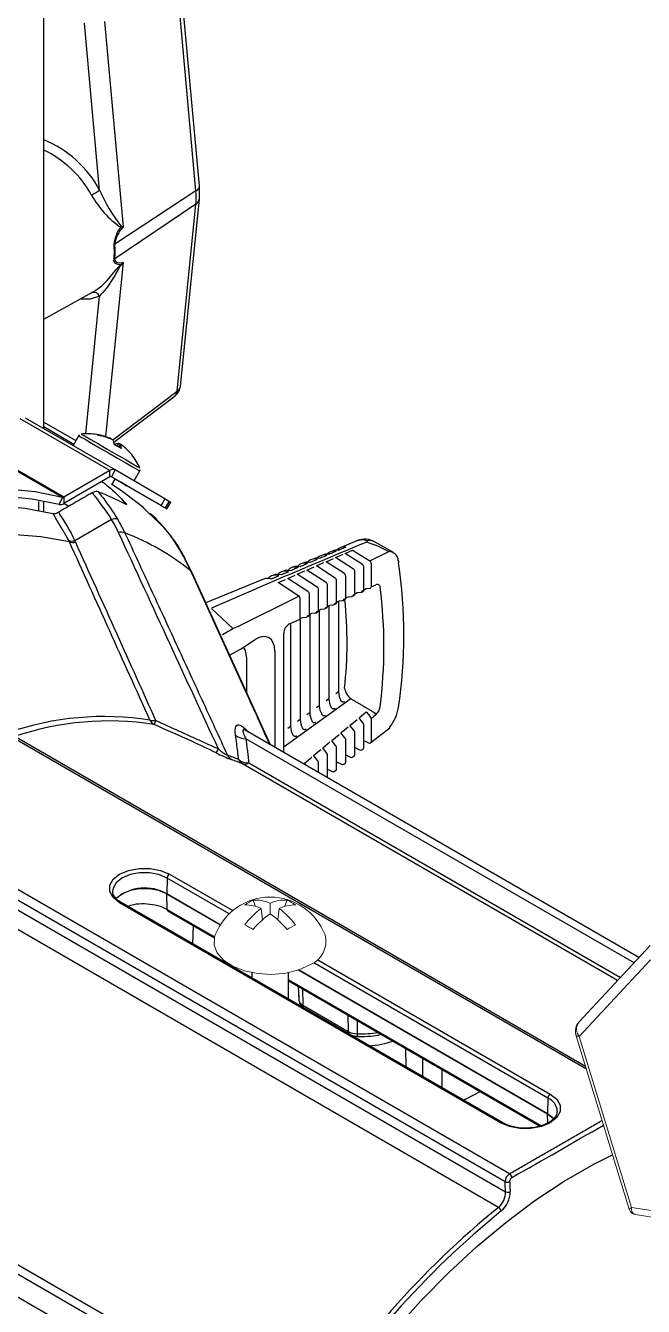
# Model space of a CAD drawing. Header units: inches. Extents: x 1 to 63.1, y 0.7 to 40.3.
# Drawn here: x 22.603 to 24.333, y 33.549 to 37.133 of the extents above; entities that cross this region are included whole.
import ezdxf

# ---------------------------------------------------------------- set-up
doc = ezdxf.new("R2010")
doc.units = ezdxf.units.IN
doc.header["$MEASUREMENT"] = 0
doc.layers.add('OBJECT', color=7, linetype='Continuous')

msp = doc.modelspace()

# ---------------------------------------------------------------- linework, layer by layer
at = {"layer": 'OBJECT'}
for p, q in [((22.6539, 36.0053, 1.1656), (22.6539, 39.5152, 1.1656)), ((23.0801, 36.6705, 1.1656), (23.0272, 37.2551, 1.1656)), ((23.0895, 36.685, 1.1656), (23.0366, 37.2696, 1.1656)), ((22.8104, 36.6726, 1.1656), (22.768, 37.1398, 1.1656)), ((22.8238, 37.1445, 1.1656), (22.8759, 36.5697, 1.1656)), ((23.0801, 36.6705, 1.1656), (22.8529, 36.5219, 1.1656)), ((23.0801, 36.6337, 1.1656), (22.8529, 36.4807, 1.1656)), ((23.0272, 36.1103, 1.1656), (23.0801, 36.6337, 1.1656)), ((23.0365, 36.1242, 1.1656), (23.0895, 36.6477, 1.1656)), ((22.8759, 36.4704, 1.1656), (22.8266, 35.9829, 1.1656)), ((22.6539, 36.3118, 1.1656), (22.7908, 36.387, 1.1656)), ((22.7714, 35.991, 1.1656), (22.8104, 36.3763, 1.1656)), ((22.8474, 35.9737, 1.1656), (23.0272, 36.1103, 1.1656)), ((22.8503, 35.9675, 1.1656), (23.0216, 36.0976, 1.1656)), ((22.8386, 35.8881, 1.1656), (22.5875, 36.0331, 1.1656)), ((22.8542, 35.8897, 1.1656), (22.6031, 36.0346, 1.1656)), ((22.6539, 36.0239, 1.1656), (22.7441, 35.9719, 1.1656)), ((22.6539, 36.011, 1.1656), (22.7384, 35.9621, 1.1656)), ((22.752, 35.9857, 1.1656), (22.736, 35.9579, 1.1656)), ((22.7061, 35.813, 1.1656), (22.455, 35.958, 1.1656)), ((22.7099, 35.8138, 1.1656), (22.4588, 35.9588, 1.1656)), ((22.8434, 35.9761, 1.1656), (22.8432, 35.9757, 1.1656)), ((22.8596, 35.9565, 1.1656), (22.8645, 35.9639, 1.1656)), ((22.8688, 35.9614, 1.1656), (22.8636, 35.9542, 1.1656)), ((22.8686, 35.961, 1.1656), (22.8645, 35.9639, 1.1656)), ((22.8386, 35.8881, 1.1656), (22.7099, 35.8138, 1.1656)), ((22.8386, 35.8701, 1.1656), (22.8386, 35.8881, 1.1656)), ((22.8542, 35.8897, 1.1656), (22.8432, 35.8706, 1.1656)), ((22.9932, 35.8094, 1.1656), (22.8542, 35.8897, 1.1656)), ((22.9068, 35.8593, 1.1656), (22.9228, 35.8871, 1.1656)), ((22.8386, 35.8701, 1.1656), (22.7099, 35.7958, 1.1656)), ((22.9822, 35.7903, 1.1656), (22.8432, 35.8706, 1.1656)), ((22.8444, 35.8481, 1.1656), (22.8538, 35.8644, 1.1656)), ((22.9644, 35.8006, 1.1656), (22.8538, 35.8644, 1.1656)), ((22.8538, 35.8644, 1.1656), (22.8715, 35.8542, 1.1656)), ((22.8715, 35.8542, 1.1656), (22.8715, 35.8542, 1.1656)), ((22.697, 35.7932, 1.1656), (22.7061, 35.813, 1.1656)), ((22.7099, 35.8138, 1.1656), (22.7099, 35.7958, 1.1656)), ((22.9932, 35.8094, 1.1656), (22.9822, 35.7903, 1.1656)), ((23.0051, 35.8025, 1.1656), (22.9941, 35.7834, 1.1656)), ((22.9989, 35.7807, 1.1656), (23.0099, 35.7997, 1.1656)), ((22.8438, 35.7512, 1.1656), (22.7406, 35.6917, 1.1656)), ((23.5353, 35.6931, 1.1656), (23.4837, 35.6721, 1.1656)), ((23.4978, 35.6564, 1.1656), (23.5187, 35.6655, 1.1656)), ((23.5187, 35.6655, 1.1656), (23.5669, 35.6352, 1.1656)), ((23.5669, 35.6352, 1.1656), (23.6196, 35.6613, 1.1656)), ((23.6328, 35.6583, 1.1656), (23.5797, 35.689, 1.1656)), ((23.4173, 35.6213, 1.1656), (23.4381, 35.6304, 1.1656)), ((23.4441, 35.633, 1.1656), (23.465, 35.6421, 1.1656)), ((23.4955, 35.5998, 1.1656), (23.4441, 35.633, 1.1656)), ((23.471, 35.6447, 1.1656), (23.4918, 35.6538, 1.1656)), ((23.5209, 35.6124, 1.1656), (23.471, 35.6447, 1.1656)), ((23.5463, 35.625, 1.1656), (23.4978, 35.6564, 1.1656)), ((23.5707, 35.6277, 1.1656), (23.5707, 35.5626, 1.1656)), ((23.2884, 35.1207, 1.1656), (23.0684, 35.6037, 1.1656)), ((23.3368, 35.5863, 1.1656), (23.3576, 35.5953, 1.1656)), ((23.3636, 35.5979, 1.1656), (23.3844, 35.607, 1.1656)), ((23.4191, 35.562, 1.1656), (23.3636, 35.5979, 1.1656)), ((23.3905, 35.6096, 1.1656), (23.4113, 35.6187, 1.1656)), ((23.4446, 35.5746, 1.1656), (23.3905, 35.6096, 1.1656)), ((23.47, 35.5872, 1.1656), (23.4173, 35.6213, 1.1656)), ((23.4993, 35.5302, 1.1656), (23.4993, 35.5923, 1.1656)), ((23.5247, 35.5418, 1.1656), (23.5247, 35.6049, 1.1656)), ((23.5501, 35.5533, 1.1656), (23.5501, 35.6175, 1.1656)), ((23.2689, 35.5843, 1.1656), (23.1074, 35.5182, 1.1656)), ((23.2482, 35.5572, 1.1656), (23.1232, 35.5028, 1.1656)), ((23.3099, 35.5746, 1.1656), (23.3307, 35.5836, 1.1656)), ((23.3683, 35.5368, 1.1656), (23.3099, 35.5746, 1.1656)), ((23.3937, 35.5494, 1.1656), (23.3368, 35.5863, 1.1656)), ((23.4229, 35.4955, 1.1656), (23.4229, 35.5545, 1.1656)), ((23.4484, 35.5071, 1.1656), (23.4484, 35.5671, 1.1656)), ((23.4738, 35.5186, 1.1656), (23.4738, 35.5797, 1.1656)), ((23.5452, 35.5511, 1.1656), (23.5501, 35.5533, 1.1656)), ((23.5517, 35.5556, 1.1656), (23.5568, 35.5579, 1.1656)), ((23.5568, 35.5579, 1.1656), (23.5667, 35.5589, 1.1656)), ((23.5707, 35.5626, 1.1656), (23.5836, 35.5685, 1.1656)), ((23.2007, 35.4538, 1.1656), (23.3683, 35.5368, 1.1656)), ((23.3721, 35.4724, 1.1656), (23.3721, 35.5293, 1.1656)), ((23.3975, 35.4839, 1.1656), (23.3975, 35.5419, 1.1656)), ((23.469, 35.5164, 1.1656), (23.4738, 35.5186, 1.1656)), ((23.4754, 35.5209, 1.1656), (23.4805, 35.5233, 1.1656)), ((23.4791, 35.5227, 1.1656), (23.4791, 35.2684, 1.1656)), ((23.4805, 35.5233, 1.1656), (23.4904, 35.5243, 1.1656)), ((23.4924, 35.5248, 1.1656), (23.4972, 35.527, 1.1656)), ((23.4944, 35.528, 1.1656), (23.4993, 35.5302, 1.1656)), ((23.5008, 35.5325, 1.1656), (23.5059, 35.5348, 1.1656)), ((23.5059, 35.5348, 1.1656), (23.5159, 35.5358, 1.1656)), ((23.5178, 35.5363, 1.1656), (23.5227, 35.5385, 1.1656)), ((23.5198, 35.5395, 1.1656), (23.5247, 35.5418, 1.1656)), ((23.5263, 35.5441, 1.1656), (23.5314, 35.5464, 1.1656)), ((23.5314, 35.5464, 1.1656), (23.5413, 35.5474, 1.1656)), ((23.5432, 35.5479, 1.1656), (23.5481, 35.5501, 1.1656)), ((23.1835, 35.4464, 1.1656), (23.1237, 35.5023, 1.1656)), ((23.3927, 35.4818, 1.1656), (23.3975, 35.4839, 1.1656)), ((23.3986, 35.4839, 1.1656), (23.3986, 35.2105, 1.1656)), ((23.3991, 35.4863, 1.1656), (23.4043, 35.4886, 1.1656)), ((23.4043, 35.4886, 1.1656), (23.4142, 35.4896, 1.1656)), ((23.4161, 35.4901, 1.1656), (23.4209, 35.4923, 1.1656)), ((23.4182, 35.4933, 1.1656), (23.4229, 35.4955, 1.1656)), ((23.4245, 35.4978, 1.1656), (23.4297, 35.5002, 1.1656)), ((23.4254, 35.4982, 1.1656), (23.4254, 35.2298, 1.1656)), ((23.4297, 35.5002, 1.1656), (23.4396, 35.5011, 1.1656)), ((23.4416, 35.5017, 1.1656), (23.4464, 35.5039, 1.1656)), ((23.4436, 35.5049, 1.1656), (23.4484, 35.5071, 1.1656)), ((23.4499, 35.5094, 1.1656), (23.4551, 35.5117, 1.1656)), ((23.4523, 35.5104, 1.1656), (23.4523, 35.2491, 1.1656)), ((23.4551, 35.5117, 1.1656), (23.465, 35.5127, 1.1656)), ((23.467, 35.5132, 1.1656), (23.4718, 35.5154, 1.1656)), ((23.1542, 35.4295, 1.1656), (23.1835, 35.4464, 1.1656)), ((23.1835, 35.4464, 1.1656), (23.1836, 35.4463, 1.1656)), ((23.1836, 35.4463, 1.1656), (23.2007, 35.4538, 1.1656)), ((23.342, 35.4587, 1.1656), (23.3721, 35.4724, 1.1656)), ((23.3449, 35.4577, 1.1656), (23.3449, 35.1719, 1.1656)), ((23.3717, 35.4703, 1.1656), (23.3717, 35.1912, 1.1656)), ((23.3736, 35.4747, 1.1656), (23.3789, 35.4771, 1.1656)), ((23.3789, 35.4771, 1.1656), (23.3888, 35.478, 1.1656)), ((23.3907, 35.4786, 1.1656), (23.3955, 35.4807, 1.1656)), ((23.2044, 35.3887, 1.1656), (23.2459, 35.4151, 1.1656)), ((23.3256, 35.0993, 1.1656), (23.3256, 35.4317, 1.1656)), ((23.1743, 35.3713, 1.1656), (23.2044, 35.3887, 1.1656)), ((23.3008, 35.3828, 1.1656), (23.3008, 35.1136, 1.1656)), ((23.2228, 35.2647, 1.1656), (23.2228, 35.3528, 1.1656)), ((23.4791, 35.2684, 1.1656), (23.4713, 35.2628, 1.1656)), ((24.1731, 34.2132, 1.1656), (22.4033, 35.2348, 1.1656)), ((23.3272, 35.1161, 1.1656), (23.5132, 35.2499, 1.1656)), ((23.4523, 35.2491, 1.1656), (23.4445, 35.2435, 1.1656)), ((23.4943, 35.2408, 1.1656), (23.4964, 35.2422, 1.1656)), ((24.1708, 34.2207, 1.1656), (22.427, 35.2274, 1.1656)), ((23.3986, 35.2105, 1.1656), (23.3908, 35.2049, 1.1656)), ((23.4254, 35.2298, 1.1656), (23.4177, 35.2242, 1.1656)), ((23.4407, 35.2022, 1.1656), (23.4427, 35.2036, 1.1656)), ((23.4675, 35.2215, 1.1656), (23.4695, 35.2229, 1.1656)), ((23.5365, 35.196, 1.1656), (23.5569, 35.2129, 1.1656)), ((23.5473, 35.1824, 1.1656), (23.5365, 35.196, 1.1656)), ((23.5569, 35.2129, 1.1656), (23.5678, 35.1994, 1.1656)), ((23.5707, 35.1942, 1.1656), (23.5836, 35.205, 1.1656)), ((24.3201, 34.5252, 1.1656), (23.2177, 35.1616, 1.1656)), ((23.2177, 35.1616, 1.1656), (23.2177, 35.1616, 1.1656)), ((23.3449, 35.1719, 1.1656), (23.3371, 35.1663, 1.1656)), ((23.3717, 35.1912, 1.1656), (23.364, 35.1856, 1.1656)), ((23.387, 35.1636, 1.1656), (23.389, 35.165, 1.1656)), ((23.4138, 35.1829, 1.1656), (23.4159, 35.1843, 1.1656)), ((23.4857, 35.1538, 1.1656), (23.506, 35.1707, 1.1656)), ((23.5111, 35.1749, 1.1656), (23.5315, 35.1918, 1.1656)), ((23.5219, 35.1613, 1.1656), (23.5111, 35.1749, 1.1656)), ((23.5501, 35.1131, 1.1656), (23.5501, 35.1772, 1.1656)), ((23.5699, 35.1268, 1.1656), (23.6224, 35.1682, 1.1656)), ((23.5707, 35.1942, 1.1656), (23.5707, 35.1292, 1.1656)), ((24.3064, 34.5105, 1.1656), (23.2198, 35.1378, 1.1656)), ((23.3601, 35.1443, 1.1656), (23.3622, 35.1457, 1.1656)), ((23.4348, 35.1117, 1.1656), (23.4552, 35.1286, 1.1656)), ((23.4602, 35.1327, 1.1656), (23.4806, 35.1497, 1.1656)), ((23.471, 35.1191, 1.1656), (23.4602, 35.1327, 1.1656)), ((23.4964, 35.1402, 1.1656), (23.4857, 35.1538, 1.1656)), ((23.4993, 35.073, 1.1656), (23.4993, 35.1351, 1.1656)), ((23.5247, 35.093, 1.1656), (23.5247, 35.1561, 1.1656)), ((23.5501, 35.1328, 1.1656), (23.5633, 35.1261, 1.1656)), ((23.4093, 35.0906, 1.1656), (23.4298, 35.1075, 1.1656)), ((23.4201, 35.077, 1.1656), (23.4093, 35.0906, 1.1656)), ((23.4455, 35.098, 1.1656), (23.4348, 35.1117, 1.1656)), ((23.4484, 35.0329, 1.1656), (23.4484, 35.0929, 1.1656)), ((23.4738, 35.0529, 1.1656), (23.4738, 35.114, 1.1656)), ((23.4993, 35.0928, 1.1656), (23.5125, 35.0861, 1.1656)), ((23.5191, 35.0867, 1.1656), (23.5239, 35.0906, 1.1656)), ((23.5247, 35.1128, 1.1656), (23.5379, 35.1061, 1.1656)), ((23.5445, 35.1067, 1.1656), (23.5494, 35.1106, 1.1656)), ((24.2606, 34.4613, 1.1656), (23.2106, 35.0674, 1.1656)), ((23.2281, 35.07, 1.1656), (24.2683, 34.4696, 1.1656)), ((23.3839, 35.0695, 1.1656), (23.4044, 35.0865, 1.1656)), ((23.3895, 35.0624, 1.1656), (23.3839, 35.0695, 1.1656)), ((23.4229, 35.0431, 1.1656), (23.4229, 35.0718, 1.1656)), ((23.4484, 35.0527, 1.1656), (23.4617, 35.046, 1.1656)), ((23.4738, 35.0727, 1.1656), (23.4871, 35.066, 1.1656)), ((23.4936, 35.0667, 1.1656), (23.4985, 35.0705, 1.1656)), ((23.9579, 33.9202, 1.1656), (22.0419, 35.0262, 1.1656)), ((23.4465, 35.0295, 1.1656), (23.4476, 35.0304, 1.1656)), ((23.4682, 35.0467, 1.1656), (23.4731, 35.0505, 1.1656)), ((23.9454, 33.8978, 1.1656), (22.0841, 34.9723, 1.1656)), ((22.1223, 34.9231, 1.1656), (23.9467, 33.8698, 1.1656)), ((23.9272, 33.8262, 1.1656), (22.1004, 34.8808, 1.1656)), ((22.9991, 34.7478, 1.1656), (22.9982, 34.7038, 1.1656)), ((23.1728, 34.6476, 1.1656), (22.9991, 34.7478, 1.1656)), ((23.0056, 34.7589, 1.1656), (23.1828, 34.6566, 1.1656)), ((22.8468, 34.7104, 1.1656), (22.8469, 34.7088, 1.1656)), ((22.9982, 34.7038, 1.1656), (23.1483, 34.6171, 1.1656)), ((23.1481, 34.6168, 1.1656), (22.9982, 34.7034, 1.1656)), ((22.9992, 34.66, 1.1656), (22.9982, 34.7034, 1.1656)), ((22.871, 34.679, 1.1656), (22.863, 34.6843, 1.1656)), ((23.9328, 34.0629, 1.1656), (22.8664, 34.6785, 1.1656)), ((23.9374, 34.0634, 1.1656), (22.871, 34.679, 1.1656)), ((22.8711, 34.6789, 1.1656), (22.871, 34.679, 1.1656)), ((22.9992, 34.66, 1.1656), (23.1323, 34.5831, 1.1656)), ((23.0011, 34.656, 1.1656), (23.1321, 34.5803, 1.1656)), ((23.0716, 34.5631, 1.1656), (23.0731, 34.6143, 1.1656)), ((23.4214, 34.5189, 1.1656), (24.072, 34.1433, 1.1656)), ((23.2368, 34.4835, 1.1656), (23.2368, 34.4678, 1.1656)), ((23.3385, 34.4835, 1.1656), (23.3385, 34.4091, 1.1656)), ((24.0645, 34.0878, 1.1656), (23.3668, 34.4906, 1.1656)), ((23.3673, 34.4907, 1.1656), (24.0645, 34.0882, 1.1656)), ((24.0655, 34.1322, 1.1656), (23.4103, 34.5104, 1.1656)), ((23.3385, 34.464, 1.1656), (24.0475, 34.0548, 1.1656)), ((23.3385, 34.4611, 1.1656), (24.044, 34.0538, 1.1656)), ((23.3662, 34.4451, 1.1656), (23.3677, 34.4106, 1.1656)), ((23.3664, 34.445, 1.1656), (23.3681, 34.4064, 1.1656)), ((23.3677, 34.4106, 1.1656), (23.3681, 34.4064, 1.1656)), ((23.3779, 34.4384, 1.1656), (23.3794, 34.392, 1.1656)), ((23.3794, 34.392, 1.1656), (23.5062, 34.3188, 1.1656)), ((23.3833, 34.3838, 1.1656), (23.5101, 34.3106, 1.1656)), ((23.5048, 34.3652, 1.1656), (23.5062, 34.3188, 1.1656)), ((23.531, 34.35, 1.1656), (23.5311, 34.3122, 1.1656)), ((23.6688, 34.2184, 1.1656), (23.6673, 34.2714, 1.1656)), ((23.7151, 34.1917, 1.1656), (23.7151, 34.2437, 1.1656)), ((23.7688, 34.2128, 1.1656), (23.7688, 34.1607, 1.1656)), ((21.5475, 34.1723, 1.1656), (23.3032, 33.1588, 1.1656)), ((23.361, 33.1884, 1.1656), (21.6648, 34.1676, 1.1656)), ((21.6823, 34.1852, 1.1656), (23.3792, 33.2056, 1.1656)), ((24.0655, 34.1322, 1.1656), (24.0645, 34.0882, 1.1656)), ((24.0651, 34.0623, 1.1656), (24.0645, 34.0878, 1.1656))]:
    msp.add_line(p, q, dxfattribs=at)
at = {"layer": 'OBJECT', "linetype": 'Continuous', "lineweight": 15}
for p, q in [((23.2399, 34.6855, 1.1656), (23.2471, 34.6685, 1.1656)), ((23.2665, 34.6313, 1.1656), (23.2624, 34.6626, 1.1656)), ((23.2877, 34.6772, 1.1656), (23.2877, 34.6481, 1.1656)), ((23.3089, 34.6313, 1.1656), (23.3129, 34.6626, 1.1656)), ((23.3355, 34.6855, 1.1656), (23.3283, 34.6685, 1.1656)), ((24.3519, 34.5593, 1.1656), (24.152, 34.3448, 1.1656)), ((24.3528, 34.5193, 1.1656), (24.1529, 34.3047, 1.1656)), ((24.1438, 34.309, 1.1656), (24.293, 33.821, 1.1656)), ((24.1529, 34.3047, 1.1656), (24.2992, 33.8263, 1.1656)), ((24.2992, 33.8263, 1.1656), (24.497, 33.7954, 1.1656)), ((24.3096, 33.8066, 1.1656), (24.5273, 33.7725, 1.1656))]:
    msp.add_line(p, q, dxfattribs=at)
at = {"layer": 'OBJECT', "elevation": 1.1656, "flags": 128}
for points in [[(23.0895, 36.6477), (23.0904, 36.6664), (23.0895, 36.685)], [(22.8104, 36.3763), (22.7843, 36.3681), (22.7558, 36.3677)], [(22.752, 35.9857), (22.7521, 35.9856), (22.7572, 35.9827), (22.7694, 35.9756), (22.7876, 35.9651), (22.8103, 35.952), (22.8353, 35.9376), (22.8606, 35.923), (22.8838, 35.9096), (22.9028, 35.8986), (22.9161, 35.8909), (22.9224, 35.8873), (22.9228, 35.8871)], [(22.7544, 35.9882), (22.7532, 35.9873), (22.7522, 35.9856)], [(22.759, 35.9902), (22.7606, 35.9892), (22.7696, 35.9841), (22.7856, 35.9748), (22.807, 35.9625), (22.8318, 35.9482), (22.8574, 35.9334), (22.8815, 35.9195), (22.9016, 35.9078), (22.9158, 35.8997), (22.9227, 35.8957), (22.9232, 35.8954)], [(22.9227, 35.8872), (22.9236, 35.889), (22.9237, 35.8897)], [(22.9341, 35.7838), (22.872, 35.8311), (22.8449, 35.8489)], [(22.8715, 35.8542), (22.8848, 35.8466), (22.8917, 35.8426), (22.8912, 35.8429), (22.8833, 35.8474), (22.8693, 35.8555), (22.8538, 35.8644)], [(22.697, 35.7932), (22.6219, 35.808), (22.5438, 35.8156), (22.463, 35.8158), (22.3798, 35.8087), (22.2946, 35.7943), (22.2076, 35.7726), (22.1192, 35.7438), (22.0298, 35.7079)], [(22.7061, 35.813), (22.6302, 35.8281), (22.5513, 35.8357), (22.4696, 35.8359), (22.3855, 35.8288), (22.2993, 35.8142), (22.2114, 35.7923), (22.122, 35.7631), (22.0317, 35.7268)], [(22.9932, 35.8094), (22.9949, 35.8084), (22.9979, 35.8067), (23.0014, 35.8047), (23.0051, 35.8025)], [(21.0199, 34.8099), (21.0975, 34.9143), (21.1782, 35.0146), (21.2619, 35.1103), (21.348, 35.2011), (21.4363, 35.2865), (21.5264, 35.3663), (21.6178, 35.44), (21.7102, 35.5073), (21.8032, 35.568), (21.8964, 35.6218), (21.9894, 35.6685), (22.0818, 35.7078), (22.1732, 35.7397), (22.2632, 35.7639), (22.3515, 35.7804), (22.4376, 35.7891), (22.5213, 35.7899), (22.6021, 35.7829), (22.6797, 35.7681)], [(22.7236, 35.7883), (22.7205, 35.7901), (22.7102, 35.796)], [(22.7103, 35.796), (22.7208, 35.7899), (22.724, 35.7881)], [(22.9823, 35.7903), (22.9788, 35.7923), (22.9751, 35.7944), (22.9716, 35.7964), (22.9684, 35.7982), (22.966, 35.7997), (22.9644, 35.8006), (22.9639, 35.8009), (22.9644, 35.8006)], [(22.9822, 35.7903), (22.9805, 35.7913), (22.9797, 35.7917), (22.9801, 35.7915), (22.9815, 35.7907), (22.9838, 35.7894), (22.9869, 35.7876), (22.9904, 35.7856), (22.9941, 35.7834)], [(22.9823, 35.7903), (22.9879, 35.787), (22.9924, 35.7844), (22.9958, 35.7825), (22.998, 35.7812), (22.9989, 35.7807), (22.9985, 35.7809), (22.9969, 35.7818), (22.9941, 35.7834)], [(23.0051, 35.8025), (23.0079, 35.8009), (23.0096, 35.8), (23.0099, 35.7997)], [(22.7259, 35.6884), (22.646, 35.703), (22.5628, 35.7091), (22.4764, 35.7068), (22.3875, 35.6961), (22.2964, 35.677), (22.2035, 35.6496), (22.1093, 35.614), (22.0142, 35.5704), (21.9186, 35.519), (21.8231, 35.4601), (21.728, 35.3938), (21.6337, 35.3206), (21.5409, 35.2408), (21.4497, 35.1547), (21.3608, 35.0628), (21.2745, 34.9654), (21.1912, 34.8631), (21.1114, 34.7563)], [(23.0685, 35.6035), (23.0652, 35.6108), (23.0498, 35.6412)], [(22.8664, 34.6785), (22.8483, 34.6929), (22.8388, 34.7098), (22.8388, 34.7276), (22.8483, 34.7445), (22.8664, 34.7589), (22.8913, 34.7693), (22.9206, 34.7748), (22.9514, 34.7748), (22.9807, 34.7693), (23.0056, 34.7589)], [(22.9991, 34.7478), (22.9765, 34.7573), (22.95, 34.7623), (22.9221, 34.7623), (22.8955, 34.7573), (22.8729, 34.7478), (22.8565, 34.7348), (22.8479, 34.7194), (22.8468, 34.7104)], [(22.9982, 34.7034), (22.9759, 34.7127), (22.9498, 34.7176), (22.9223, 34.7176), (22.8961, 34.7127), (22.8739, 34.7034), (22.8577, 34.6905), (22.857, 34.6897)], [(23.3702, 34.3932), (23.3702, 34.3928), (23.3697, 34.391)], [(23.8764, 34.1506), (23.8334, 34.128), (23.8293, 34.1257)], [(24.072, 34.1433), (24.0901, 34.1289), (24.0996, 34.112), (24.0996, 34.0942), (24.0901, 34.0773), (24.072, 34.0629), (24.0471, 34.0524), (24.0178, 34.047), (23.987, 34.047), (23.9577, 34.0524), (23.9328, 34.0629)], [(24.0645, 34.0882), (24.0807, 34.0753), (24.0818, 34.074)], [(24.0814, 34.0741), (24.0807, 34.0749), (24.0645, 34.0878)], [(23.4285, 33.2043), (23.494, 33.3004), (23.5629, 33.3928), (23.6351, 33.4812), (23.7099, 33.5649), (23.7872, 33.6435), (23.8663, 33.7167), (23.9471, 33.7841), (24.0289, 33.8452), (24.1113, 33.8998), (24.194, 33.9475), (24.2464, 33.9733)]]:
    msp.add_lwpolyline(points, dxfattribs=at)
at = {"layer": 'OBJECT', "linetype": 'Continuous', "lineweight": 15, "elevation": 1.1656, "flags": 128}
for points in [[(23.134, 34.5885), (23.1323, 34.5832), (23.1311, 34.5604), (23.1397, 34.5382), (23.1576, 34.5179), (23.1836, 34.5008), (23.2163, 34.488), (23.2534, 34.4803), (23.2926, 34.4782), (23.3316, 34.4818), (23.3678, 34.4908), (23.3989, 34.5047)], [(24.1438, 34.309), (24.144, 34.3084), (24.1458, 34.3066), (24.1488, 34.3054), (24.1529, 34.3047)], [(23.4285, 33.2043), (23.494, 33.3004), (23.5629, 33.3928), (23.6351, 33.4812), (23.7099, 33.5649), (23.7872, 33.6435), (23.8663, 33.7167), (23.9471, 33.7841), (24.0289, 33.8452), (24.1113, 33.8998), (24.194, 33.9475), (24.2464, 33.9733)]]:
    msp.add_lwpolyline(points, dxfattribs=at)
at = {"layer": 'OBJECT'}
for centre, radius, start, end in [((22.5393, 36.5284, 1.1656), 0.3071, 28.023, 68.09), ((22.5266, 36.5151, 1.1656), 0.2982, 28.8232, 64.7268), ((22.5115, 37.1372, 1.1656), 0.5524, 300.0189, 302.7572), ((23.2264, 36.8532, 1.1656), 0.4536, 203.455, 218.1872), ((23.0736, 36.6851, 1.1656), 0.016, 294.3163, 359.5636), ((22.8877, 36.6521, 1.1656), 0.1933, 354.5388, 5.4612), ((23.0204, 36.7872, 1.1656), 0.2656, 208.8869, 235.2126), ((23.0703, 36.6504, 1.1656), 0.0193, 300.4341, 351.974), ((22.9452, 36.5125, 1.1656), 0.095, 143.4892, 175.1962), ((22.9378, 36.5105, 1.1656), 0.0857, 136.2403, 172.3459), ((22.8956, 36.5632, 1.1656), 0.0273, 159.6031, 167.7267), ((22.8315, 36.5546, 1.1656), 0.039, 299.191, 303.1346), ((22.6378, 36.5013, 1.1656), 0.2161, 354.5388, 5.4612), ((22.6354, 36.4999, 1.1656), 0.2162, 354.5388, 5.4612), ((22.8353, 36.5069, 1.1656), 0.0316, 299.0017, 303.8939), ((22.8887, 36.4758, 1.1656), 0.0233, 211.2802, 216.1184), ((22.7943, 36.3692, 1.1656), 0.0176, 23.8896, 108.1527), ((22.9985, 36.1281, 1.1656), 0.0383, 307.2147, 354.2219), ((23.0116, 36.1096, 1.1656), 0.0156, 309.9244, 2.5384), ((23.0174, 36.1269, 1.1656), 0.0193, 300.4362, 351.9348), ((22.7762, 35.8304, 1.1656), 0.1607, 80.5142, 96.1668), ((22.7773, 35.8375, 1.1656), 0.1536, 64.517, 80.4961), ((22.8009, 35.9813, 1.1656), 0.00782, 42.7941, 77.2434), ((22.7802, 35.8319, 1.1656), 0.157, 64.5402, 80.2858), ((22.8292, 35.9619, 1.1656), 0.0219, 357.7103, 32.563), ((22.7674, 35.7932, 1.1656), 0.1875, 56.5086, 63.4899), ((22.8636, 35.942, 1.1656), 0.0219, 87.4653, 122.2957), ((22.8541, 35.9528, 1.1656), 0.0171, 349.1273, 30.362), ((22.7818, 35.8349, 1.1656), 0.1536, 39.5023, 55.4814), ((22.7762, 35.8304, 1.1656), 0.1607, 23.8332, 39.4846), ((22.8478, 35.8753, 1.1656), 0.0157, 65.686, 125.6182), ((22.8413, 35.8664, 1.1656), 0.00462, 65.686, 125.6182), ((22.707, 35.8181, 1.1656), 0.0052, 259.7882, 303.4446), ((22.306, 35.4159, 1.1656), 0.6337, 31.9425, 40.299), ((22.5521, 35.1614, 1.1656), 0.7137, 62.4198, 69.1687), ((22.7002, 35.8106, 1.1656), 0.0177, 259.7882, 303.4446), ((22.8537, 35.7217, 1.1656), 0.0311, 76.972, 108.6339), ((22.6534, 35.4366, 1.1656), 0.4462, 27.3622, 47.8378), ((22.8701, 35.6816, 1.1656), 0.0337, 70.4716, 101.5914), ((22.6344, 35.0709, 1.1656), 0.6883, 51.2503, 68.9739), ((22.7336, 35.7268, 1.1656), 0.0359, 254.7594, 281.3149), ((-164.9059, -49.3501, 1.1656), 206.003, 24.228816, 24.380994), ((22.7359, 35.7232, 1.1656), 0.0362, 253.9563, 280.4929), ((34.2686, 9.8664, 1.1656), 27.9547, 112.52832, 113.21752), ((23.4663, 35.6391, 1.1656), 0.0239, 73.9931, 142.2646), ((23.4735, 35.6431, 1.1656), 0.0223, 76.0251, 120.0013), ((23.4935, 35.6505, 1.1656), 0.0238, 75.0746, 141.6104), ((23.5531, 35.6419, 1.1656), 0.0541, 60.2939, 112.2468), ((23.4421, 35.3352, 1.1656), 0.3713, 61.4727, 71.8167), ((23.6193, 35.6342, 1.1656), 0.0272, 2.6471, 89.6881), ((23.0373, 35.6351, 1.1656), 0.0143, 27.8861, 49.757), ((23.384, 35.6045, 1.1656), 0.0248, 69.8244, 141.6438), ((23.3912, 35.6062, 1.1656), 0.0253, 73.1289, 117.5871), ((23.4114, 35.6161, 1.1656), 0.0245, 71.1733, 141.9031), ((23.4187, 35.6185, 1.1656), 0.0243, 74.0676, 118.4874), ((23.4389, 35.6276, 1.1656), 0.0242, 72.5625, 142.1127), ((23.4461, 35.6308, 1.1656), 0.0233, 75.0332, 119.3047), ((23.5418, 35.618, 1.1656), 0.00833, 356.6162, 57.1458), ((23.5623, 35.6282, 1.1656), 0.00833, 356.6162, 57.1458), ((23.6449, 35.6325, 1.1656), 0.00333, 303.4165, 62.4537), ((22.3034, 35.4273, 1.1656), 1.3586, 351.4303, 8.5697), ((23.059, 35.5992, 1.1656), 0.0105, 25.3628, 53.6869), ((23.3018, 35.5698, 1.1656), 0.0257, 66.0085, 140.6316), ((23.3087, 35.5689, 1.1656), 0.0287, 70.5038, 114.6995), ((23.3292, 35.5814, 1.1656), 0.0254, 67.2431, 141.0027), ((23.3362, 35.5814, 1.1656), 0.0275, 71.3487, 115.6837), ((23.3566, 35.593, 1.1656), 0.0251, 68.5147, 141.3418), ((23.3638, 35.5938, 1.1656), 0.0264, 72.2233, 116.649), ((23.4909, 35.5928, 1.1656), 0.00833, 356.6162, 57.1458), ((23.5164, 35.6054, 1.1656), 0.00833, 356.6162, 57.1458), ((23.2811, 35.5564, 1.1656), 0.0299, 69.6868, 113.7033), ((23.4146, 35.555, 1.1656), 0.00833, 356.6162, 57.1458), ((23.4401, 35.5676, 1.1656), 0.00833, 356.6162, 57.1458), ((23.4655, 35.5802, 1.1656), 0.00833, 356.6162, 57.1458), ((23.5463, 35.5535, 1.1656), 0.00388, 298.5886, 357.0927), ((23.5488, 35.5559, 1.1656), 0.00294, 297.5274, 355.2603), ((23.5661, 35.565, 1.1656), 0.00612, 275.5615, 294.4425), ((23.5669, 35.5627, 1.1656), 0.00374, 297.3522, 358.329), ((23.5876, 35.5616, 1.1656), 0.00797, 358.0276, 120.2443), ((22.2893, 35.3944, 1.1656), 1.317, 352.7179, 7.2821), ((23.3637, 35.5298, 1.1656), 0.00833, 356.6162, 57.1458), ((23.3892, 35.5424, 1.1656), 0.00833, 356.6162, 57.1458), ((23.4699, 35.5188, 1.1656), 0.00388, 298.5886, 357.0927), ((23.4725, 35.5212, 1.1656), 0.00294, 297.5274, 355.2603), ((23.4899, 35.5303, 1.1656), 0.00612, 275.5615, 294.4425), ((23.4905, 35.5282, 1.1656), 0.00388, 298.5886, 357.0927), ((22.3486, 35.4068, 1.1656), 1.1546, 353.6295, 5.9702), ((23.4954, 35.5304, 1.1656), 0.00388, 298.5886, 357.0927), ((23.4979, 35.5328, 1.1656), 0.00294, 297.5274, 355.2603), ((23.5153, 35.5419, 1.1656), 0.00612, 275.5615, 294.4425), ((23.5159, 35.5397, 1.1656), 0.00388, 298.5886, 357.0927), ((23.5208, 35.5419, 1.1656), 0.00388, 298.5886, 357.0927), ((23.5233, 35.5444, 1.1656), 0.00294, 297.5274, 355.2603), ((23.5407, 35.5535, 1.1656), 0.00612, 275.5615, 294.4425), ((23.5414, 35.5513, 1.1656), 0.00388, 298.5886, 357.0927), ((23.3889, 35.482, 1.1656), 0.00388, 298.5886, 357.0927), ((23.3936, 35.4841, 1.1656), 0.00388, 298.5886, 357.0927), ((23.3961, 35.4865, 1.1656), 0.00294, 297.5274, 355.2603), ((23.4136, 35.4957, 1.1656), 0.00612, 275.5615, 294.4425), ((23.4143, 35.4935, 1.1656), 0.00388, 298.5886, 357.0927), ((23.4191, 35.4957, 1.1656), 0.00388, 298.5886, 357.0927), ((23.4216, 35.4981, 1.1656), 0.00294, 297.5274, 355.2603), ((23.439, 35.5072, 1.1656), 0.00612, 275.5615, 294.4425), ((23.4397, 35.5051, 1.1656), 0.00388, 298.5886, 357.0927), ((23.4445, 35.5073, 1.1656), 0.00388, 298.5886, 357.0927), ((23.447, 35.5097, 1.1656), 0.00294, 297.5274, 355.2603), ((23.4644, 35.5188, 1.1656), 0.00612, 275.5615, 294.4425), ((23.4651, 35.5166, 1.1656), 0.00388, 298.5886, 357.0927), ((23.356, 35.4317, 1.1656), 0.0304, 117.3828, 180.0373), ((23.3707, 35.475, 1.1656), 0.00294, 297.5274, 355.2603), ((23.3882, 35.4841, 1.1656), 0.00612, 275.5615, 294.4425), ((23.1369, 35.3559, 1.1656), 0.0859, 357.9029, 25.6187), ((23.531, 35.27, 1.1656), 0.0519, 181.7416, 209.2452), ((23.5423, 35.2865, 1.1656), 0.0468, 189.6911, 231.5623), ((23.5041, 35.2507, 1.1656), 0.0519, 181.7416, 209.2452), ((22.8231, 34.3835, 1.1656), 0.8163, 80.9782, 109.2611), ((23.4505, 35.2121, 1.1656), 0.0519, 181.7416, 209.2452), ((23.4773, 35.2314, 1.1656), 0.0519, 181.7416, 209.2452), ((23.5611, 35.1923, 1.1656), 0.00979, 11.4425, 46.3927), ((23.574, 35.203, 1.1656), 0.00979, 11.4425, 46.3927), ((23.5603, 35.2318, 1.1656), 0.0356, 310.9899, 353.0154), ((23.5318, 35.2429, 1.1656), 0.1163, 321.3785, 351.0808), ((22.835, 34.3758, 1.1656), 0.8116, 80.9583, 108.9089), ((22.9779, 35.2031, 1.1656), 0.0299, 206.46, 239.1157), ((22.9605, 35.2258, 1.1656), 0.0372, 255.4105, 280.1268), ((23.1359, 35.118, 1.1656), 0.1832, 157.1462, 161.0757), ((23.3968, 35.1735, 1.1656), 0.0519, 181.7416, 209.2452), ((23.4236, 35.1928, 1.1656), 0.0519, 181.7416, 209.2452), ((23.5151, 35.1542, 1.1656), 0.00979, 11.4425, 46.3927), ((23.5405, 35.1753, 1.1656), 0.00979, 11.4425, 46.3927), ((23.2171, 35.1775, 1.1656), 0.0398, 228.4861, 273.9927), ((23.4897, 35.1331, 1.1656), 0.00979, 11.4425, 46.3927), ((23.5661, 35.1316, 1.1656), 0.00612, 243.1776, 308.2361), ((23.5681, 35.1287, 1.1656), 0.00262, 313.4161, 11.9526), ((22.9737, 35.1903, 1.1656), 0.1875, 330.5024, 334.4273), ((23.3636, 35.5572, 1.1656), 0.5121, 243.7224, 248.9083), ((23.2029, 35.1683, 1.1656), 0.0841, 224.4487, 245.6174), ((22.981, 34.5553, 1.1656), 0.568, 67.3783, 70.7673), ((23.1938, 35.1038, 1.1656), 0.0284, 205.2655, 239.2905), ((23.4388, 35.091, 1.1656), 0.00979, 11.4425, 46.3927), ((23.4642, 35.112, 1.1656), 0.00979, 11.4425, 46.3927), ((23.5221, 35.0925, 1.1656), 0.00262, 313.4161, 11.9526), ((23.5407, 35.1116, 1.1656), 0.00612, 243.1776, 308.2361), ((23.5476, 35.1125, 1.1656), 0.00262, 313.4161, 11.9526), ((22.9928, 34.5447, 1.1656), 0.5663, 67.3783, 70.7673), ((23.2248, 35.0914, 1.1656), 0.0278, 204.8668, 239.3675), ((23.2259, 35.1105, 1.1656), 0.0405, 229.5121, 273.1993), ((23.2167, 35.0866, 1.1656), 0.0201, 252.3427, 304.5738), ((23.4133, 35.0699, 1.1656), 0.00979, 11.4425, 46.3927), ((23.4713, 35.0524, 1.1656), 0.00262, 313.4161, 11.9526), ((23.4899, 35.0715, 1.1656), 0.00612, 243.1776, 308.2361), ((23.4967, 35.0724, 1.1656), 0.00262, 313.4161, 11.9526), ((23.5153, 35.0915, 1.1656), 0.00612, 243.1776, 308.2361), ((23.4458, 35.0323, 1.1656), 0.00262, 313.4161, 11.9526), ((23.4644, 35.0515, 1.1656), 0.00612, 243.1776, 308.2361), ((23.0133, 34.7469, 1.1656), 0.0142, 122.6742, 176.4598), ((22.9372, 34.5974, 1.1656), 0.1226, 60.185, 130.8607), ((23.0068, 34.7036, 1.1656), 0.00865, 178.6996, 181.3004), ((22.8691, 34.6748, 1.1656), 0.00454, 65.1019, 126.2075), ((23.0035, 34.6596, 1.1656), 0.00434, 174.6035, 236.1084), ((23.3881, 34.4105, 1.1656), 0.0205, 191.6776, 244.6849), ((23.3886, 34.3914, 1.1656), 0.00925, 176.4286, 234.9648), ((23.5322, 34.3671, 1.1656), 0.0549, 241.7498, 268.8792), ((23.5154, 34.3182, 1.1656), 0.00925, 176.4224, 235.0411), ((23.5524, 34.31, 1.1656), 0.0214, 173.9748, 194.1751), ((23.5429, 34.6094, 1.1656), 0.2974, 267.7194, 279.1637), ((23.5465, 34.5462, 1.1656), 0.2686, 273.9746, 288.5978), ((24.0796, 34.1313, 1.1656), 0.0142, 122.6742, 176.4598), ((24.0486, 34.0925, 1.1656), 0.0431, 3.5464, 66.9046), ((24.0732, 34.088, 1.1656), 0.00865, 178.6996, 181.3004), ((23.9355, 34.0592, 1.1656), 0.00454, 65.036, 126.215), ((14.8432, 50.127, 1.1656), 18.6064, 299.35454, 300.26552), ((23.9721, 33.8975, 1.1656), 0.0267, 122.0896, 179.4243), ((23.9499, 33.9081, 1.1656), 0.0144, 5.5152, 56.4439), ((23.9712, 33.8986, 1.1656), 0.013, 122.2814, 181.5951), ((23.8924, 33.868, 1.1656), 0.0543, 309.7765, 1.9847), ((23.891, 33.8692, 1.1656), 0.0686, 309.627, 0.8595), ((23.9513, 33.9124, 1.1656), 0.0158, 247.713, 295.9537), ((23.9527, 33.8844, 1.1656), 0.0158, 247.7102, 295.9439), ((25.5221, 31.8657, 1.1656), 2.5273, 129.1291, 147.9832), ((25.5216, 31.8658, 1.1656), 2.5145, 129.1291, 147.9832), ((23.918, 33.8113, 1.1656), 0.0175, 16.8255, 58.3195)]:
    msp.add_arc(centre, radius, start, end, dxfattribs=at)
at = {"layer": 'OBJECT', "linetype": 'Continuous', "lineweight": 15}
for centre, radius, start, end in [((23.2877, 34.53, 1.1656), 0.1644, 20.836, 159.164), ((23.2829, 34.5845, 1.1656), 0.1098, 113.0748, 126.9198), ((23.2211, 34.5801, 1.1656), 0.0923, 63.4128, 92.5896), ((23.3857, 34.4939, 1.1656), 0.2089, 126.163, 143.8844), ((23.2488, 34.5952, 1.1656), 0.0908, 64.606, 95.6229), ((23.3266, 34.5952, 1.1656), 0.0908, 84.3771, 115.394), ((23.3542, 34.5801, 1.1656), 0.0923, 87.4104, 116.5872), ((23.1896, 34.4939, 1.1656), 0.2089, 36.1156, 53.837), ((23.2924, 34.5845, 1.1656), 0.1098, 53.0802, 66.9252), ((23.4324, 34.4435, 1.1656), 0.2506, 125.2848, 140.2138), ((23.1429, 34.4435, 1.1656), 0.2506, 39.7862, 54.7152), ((22.801, 33.8701, 1.1656), 0.855, 59.1155, 60.8899), ((23.7744, 33.8701, 1.1656), 0.855, 119.1101, 120.8845), ((23.3734, 34.5703, 1.1656), 0.0703, 291.2815, 14.9773), ((24.1789, 34.3197, 1.1656), 0.0367, 137.0353, 197.0009), ((24.1775, 34.3253, 1.1656), 0.0321, 142.6557, 219.9377)]:
    msp.add_arc(centre, radius, start, end, dxfattribs=at)
at = {"layer": 'OBJECT'}
for centre, major_axis, ratio, start_param, end_param in [((25.252, 38.0955, 1.1656), (2.3979, 1.6213), 0.050524, 3.099459, 3.24636), ((23.2455, 35.3471, 1.1656), (0.0381, 0.0737), 0.544409, 5.47139, 7.03459)]:
    msp.add_ellipse(centre, major_axis=major_axis, ratio=ratio, start_param=start_param, end_param=end_param, dxfattribs=at)
at = {"layer": 'OBJECT', "linetype": 'Continuous', "lineweight": 15}
for major_axis, ratio, start_param, end_param in [((0.0322, 0.0204), 0.051686, 2.476571, 3.127437), ((0.0195, 0.0334), 0.521523, 2.309921, 3.34261)]:
    msp.add_ellipse((24.3252, 33.8413, 1.1656), major_axis=major_axis, ratio=ratio, start_param=start_param, end_param=end_param, dxfattribs=at)
at = {"layer": 'OBJECT'}
for points, knots in [([(22.8759, 36.5697, 1.1656), (22.8758, 36.5697, 1.1656), (22.8737, 36.5694, 1.1656), (22.8712, 36.5692, 1.1656), (22.8689, 36.569, 1.1656)], [0, 0, 0, 0, 0.023755, 1, 1, 1, 1]), ([(22.87, 36.5728, 1.1656), (22.872, 36.5717, 1.1656), (22.8741, 36.5707, 1.1656), (22.8758, 36.5697, 1.1656), (22.8759, 36.5697, 1.1656)], [0, 0, 0, 0, 0.976346, 1, 1, 1, 1]), ([(22.7878, 36.3854, 1.1656), (22.7959, 36.3904, 1.1656), (22.8159, 36.4029, 1.1656), (22.8419, 36.431, 1.1656), (22.8599, 36.4543, 1.1656), (22.8666, 36.4614, 1.1656), (22.8689, 36.4638, 1.1656)], [0, 0, 0, 0, 0.316207, 0.785839, 0.927566, 1, 1, 1, 1]), ([(22.87, 36.4621, 1.1656), (22.8683, 36.4599, 1.1656), (22.8633, 36.4527, 1.1656), (22.8505, 36.4294, 1.1656), (22.8318, 36.4001, 1.1656), (22.8165, 36.3831, 1.1656), (22.8104, 36.3763, 1.1656)], [0, 0, 0, 0, 0.064646, 0.203963, 0.682761, 1, 1, 1, 1]), ([(22.8689, 36.4638, 1.1656), (22.8644, 36.4641, 1.1656), (22.8575, 36.4646, 1.1656), (22.8523, 36.4694, 1.1656), (22.8505, 36.474, 1.1656), (22.8505, 36.4771, 1.1656), (22.8506, 36.4793, 1.1656)], [0, 0, 0, 0, 0.495881, 0.76116, 0.830865, 1, 1, 1, 1]), ([(22.8689, 36.4638, 1.1656), (22.8712, 36.4659, 1.1656), (22.8737, 36.468, 1.1656), (22.8758, 36.4704, 1.1656), (22.8759, 36.4704, 1.1656)], [0, 0, 0, 0, 0.976245, 1, 1, 1, 1]), ([(22.8759, 36.4704, 1.1656), (22.8758, 36.4704, 1.1656), (22.8741, 36.4675, 1.1656), (22.872, 36.4648, 1.1656), (22.87, 36.4621, 1.1656)], [0, 0, 0, 0, 0.023654, 1, 1, 1, 1]), ([(22.8168, 35.8575, 1.1656), (22.8227, 35.8531, 1.1656), (22.8454, 35.836, 1.1656), (22.8668, 35.8138, 1.1656), (22.8826, 35.7974, 1.1656)], [0, 0, 0, 0, 0.259839, 1, 1, 1, 1]), ([(22.8059, 35.8285, 1.1656), (22.8035, 35.829, 1.1656), (22.7985, 35.8301, 1.1656), (22.7924, 35.8272, 1.1656), (22.7893, 35.8258, 1.1656)], [0, 0, 0, 0, 0.484766, 1, 1, 1, 1]), ([(22.8059, 35.8285, 1.1656), (22.8103, 35.8231, 1.1656), (22.83, 35.7994, 1.1656), (22.8473, 35.7727, 1.1656), (22.8607, 35.752, 1.1656)], [0, 0, 0, 0, 0.224509, 1, 1, 1, 1]), ([(22.6797, 35.7681, 1.1656), (22.6822, 35.7678, 1.1656), (22.687, 35.7674, 1.1656), (22.6924, 35.7701, 1.1656), (22.6949, 35.7713, 1.1656)], [0, 0, 0, 0, 0.540768, 1, 1, 1, 1]), ([(22.6949, 35.7713, 1.1656), (22.7114, 35.7457, 1.1656), (22.7279, 35.72, 1.1656), (22.7406, 35.6917, 1.1656), (22.7406, 35.6917, 1.1656)], [0, 0, 0, 0, 0.999987, 1, 1, 1, 1]), ([(22.8826, 35.7974, 1.1656), (22.8831, 35.7969, 1.1656), (22.884, 35.7958, 1.1656), (22.8849, 35.7946, 1.1656), (22.8853, 35.7937, 1.1656), (22.8852, 35.7932, 1.1656), (22.8843, 35.7932, 1.1656), (22.8831, 35.7938, 1.1656), (22.8825, 35.794, 1.1656)], [0, 0, 0, 0, 0.13998, 0.280619, 0.41212, 0.549238, 0.769119, 1, 1, 1, 1]), ([(22.8633, 35.7146, 1.1656), (22.8572, 35.7269, 1.1656), (22.8511, 35.7392, 1.1656), (22.8438, 35.7512, 1.1656), (22.8438, 35.7512, 1.1656)], [0, 0, 0, 0, 0.999969, 1, 1, 1, 1]), ([(23.0465, 35.646, 1.1656), (23.0309, 35.6729, 1.1656), (23.0049, 35.7178, 1.1656), (22.9662, 35.7524, 1.1656), (22.9507, 35.7663, 1.1656)], [0, 0, 0, 0, 0.601074, 1, 1, 1, 1]), ([(23.1428, 35.1094, 1.1656), (23.0974, 35.2076, 1.1656), (23.0042, 35.4094, 1.1656), (22.9111, 35.6111, 1.1656), (22.8633, 35.7146, 1.1656)], [0, 0, 0, 0, 0.486656, 1, 1, 1, 1]), ([(22.7406, 35.6917, 1.1656), (22.7406, 35.6917, 1.1656), (22.7413, 35.6903, 1.1656), (22.7419, 35.6889, 1.1656), (22.7425, 35.6876, 1.1656)], [0, 0, 0, 0, 0.00028, 1, 1, 1, 1]), ([(22.7425, 35.6876, 1.1656), (22.7811, 35.6022, 1.1656), (22.8561, 35.4362, 1.1656), (22.9307, 35.2699, 1.1656), (22.967, 35.1891, 1.1656)], [0, 0, 0, 0, 0.514049, 1, 1, 1, 1]), ([(23.4729, 35.6621, 1.1656), (23.47, 35.6609, 1.1656), (23.4631, 35.658, 1.1656), (23.4562, 35.655, 1.1656), (23.4521, 35.6533, 1.1656)], [0, 0, 0, 0, 0.412356, 1, 1, 1, 1]), ([(23.4997, 35.6735, 1.1656), (23.4968, 35.6723, 1.1656), (23.4899, 35.6694, 1.1656), (23.483, 35.6664, 1.1656), (23.4789, 35.6647, 1.1656)], [0, 0, 0, 0, 0.412316, 1, 1, 1, 1]), ([(23.558, 35.6913, 1.1656), (23.5534, 35.6927, 1.1656), (23.5443, 35.6954, 1.1656), (23.5365, 35.693, 1.1656), (23.5326, 35.6918, 1.1656)], [0, 0, 0, 0, 0.516059, 1, 1, 1, 1]), ([(23.5797, 35.6885, 1.1656), (23.5769, 35.69, 1.1656), (23.5707, 35.6932, 1.1656), (23.5625, 35.692, 1.1656), (23.558, 35.6913, 1.1656)], [0, 0, 0, 0, 0.445445, 1, 1, 1, 1]), ([(23.3926, 35.6278, 1.1656), (23.3897, 35.6266, 1.1656), (23.3828, 35.6236, 1.1656), (23.3759, 35.6207, 1.1656), (23.3718, 35.6189, 1.1656)], [0, 0, 0, 0, 0.412464, 1, 1, 1, 1]), ([(23.4194, 35.6393, 1.1656), (23.4165, 35.6381, 1.1656), (23.4096, 35.6351, 1.1656), (23.4027, 35.6321, 1.1656), (23.3986, 35.6304, 1.1656)], [0, 0, 0, 0, 0.41243, 1, 1, 1, 1]), ([(23.4461, 35.6507, 1.1656), (23.4433, 35.6495, 1.1656), (23.4364, 35.6465, 1.1656), (23.4294, 35.6436, 1.1656), (23.4254, 35.6419, 1.1656)], [0, 0, 0, 0, 0.412394, 1, 1, 1, 1]), ([(23.2867, 35.1217, 1.1656), (23.2629, 35.1742, 1.1656), (23.1892, 35.3361, 1.1656), (23.1152, 35.4981, 1.1656), (23.0652, 35.6077, 1.1656)], [0, 0, 0, 0, 0.323955, 1, 1, 1, 1]), ([(23.3122, 35.5933, 1.1656), (23.3094, 35.5921, 1.1656), (23.3025, 35.5891, 1.1656), (23.2955, 35.5862, 1.1656), (23.2915, 35.5844, 1.1656)], [0, 0, 0, 0, 0.412557, 1, 1, 1, 1]), ([(23.339, 35.6049, 1.1656), (23.3362, 35.6036, 1.1656), (23.3292, 35.6007, 1.1656), (23.3223, 35.5977, 1.1656), (23.3183, 35.5959, 1.1656)], [0, 0, 0, 0, 0.412528, 1, 1, 1, 1]), ([(23.3658, 35.6164, 1.1656), (23.3629, 35.6151, 1.1656), (23.356, 35.6122, 1.1656), (23.3491, 35.6092, 1.1656), (23.345, 35.6074, 1.1656)], [0, 0, 0, 0, 0.412497, 1, 1, 1, 1]), ([(23.4943, 35.2408, 1.1656), (23.4939, 35.2405, 1.1656), (23.4931, 35.2401, 1.1656), (23.4915, 35.24, 1.1656), (23.4897, 35.2404, 1.1656), (23.4877, 35.2417, 1.1656), (23.4864, 35.2434, 1.1656), (23.4858, 35.2445, 1.1656), (23.4857, 35.2446, 1.1656)], [0, 0, 0, 0, 0.150357, 0.300705, 0.45223, 0.658977, 0.942857, 1, 1, 1, 1]), ([(23.4407, 35.2022, 1.1656), (23.4402, 35.2019, 1.1656), (23.4394, 35.2014, 1.1656), (23.4378, 35.2014, 1.1656), (23.436, 35.2018, 1.1656), (23.434, 35.2031, 1.1656), (23.4327, 35.2048, 1.1656), (23.4321, 35.2059, 1.1656), (23.432, 35.206, 1.1656)], [0, 0, 0, 0, 0.150357, 0.300705, 0.45223, 0.658977, 0.942857, 1, 1, 1, 1]), ([(23.4675, 35.2215, 1.1656), (23.4671, 35.2212, 1.1656), (23.4662, 35.2207, 1.1656), (23.4646, 35.2207, 1.1656), (23.4629, 35.2211, 1.1656), (23.4609, 35.2224, 1.1656), (23.4596, 35.2241, 1.1656), (23.459, 35.2252, 1.1656), (23.4589, 35.2253, 1.1656)], [0, 0, 0, 0, 0.150357, 0.300705, 0.45223, 0.658977, 0.942857, 1, 1, 1, 1]), ([(23.1369, 35.098, 1.1656), (23.1141, 35.1089, 1.1656), (23.0564, 35.1364, 1.1656), (22.9979, 35.1619, 1.1656), (22.9626, 35.1774, 1.1656)], [0, 0, 0, 0, 0.396331, 1, 1, 1, 1]), ([(23.1907, 35.1477, 1.1656), (23.1899, 35.1572, 1.1656), (23.1888, 35.1706, 1.1656), (23.196, 35.1774, 1.1656), (23.2044, 35.1758, 1.1656), (23.2148, 35.1685, 1.1656), (23.2218, 35.1608, 1.1656), (23.225, 35.1574, 1.1656)], [0, 0, 0, 0, 0.400064, 0.56598, 0.7333, 0.881265, 1, 1, 1, 1]), ([(23.2176, 35.1615, 1.1656), (23.2165, 35.1621, 1.1656), (23.2138, 35.1636, 1.1656), (23.2114, 35.1627, 1.1656), (23.2111, 35.157, 1.1656), (23.2151, 35.1473, 1.1656), (23.2189, 35.1395, 1.1656), (23.2198, 35.1378, 1.1656)], [0, 0, 0, 0, 0.086975, 0.222416, 0.436076, 0.870905, 1, 1, 1, 1]), ([(23.387, 35.1636, 1.1656), (23.3865, 35.1633, 1.1656), (23.3857, 35.1628, 1.1656), (23.3841, 35.1628, 1.1656), (23.3823, 35.1632, 1.1656), (23.3803, 35.1645, 1.1656), (23.3791, 35.1661, 1.1656), (23.3784, 35.1672, 1.1656), (23.3783, 35.1674, 1.1656)], [0, 0, 0, 0, 0.150357, 0.300705, 0.45223, 0.658977, 0.942857, 1, 1, 1, 1]), ([(23.4138, 35.1829, 1.1656), (23.4134, 35.1826, 1.1656), (23.4125, 35.1821, 1.1656), (23.4109, 35.1821, 1.1656), (23.4092, 35.1825, 1.1656), (23.4072, 35.1838, 1.1656), (23.4059, 35.1854, 1.1656), (23.4053, 35.1865, 1.1656), (23.4052, 35.1867, 1.1656)], [0, 0, 0, 0, 0.150357, 0.300705, 0.45223, 0.658977, 0.942857, 1, 1, 1, 1]), ([(23.6224, 35.1682, 1.1656), (23.6225, 35.1683, 1.1656), (23.6229, 35.1686, 1.1656), (23.6229, 35.1693, 1.1656), (23.6228, 35.17, 1.1656), (23.6227, 35.1702, 1.1656), (23.6227, 35.1703, 1.1656)], [0, 0, 0, 0, 0.270242, 0.749407, 0.969653, 1, 1, 1, 1]), ([(23.1995, 35.0797, 1.1656), (23.1978, 35.0944, 1.1656), (23.195, 35.1171, 1.1656), (23.1918, 35.1397, 1.1656), (23.1907, 35.1477, 1.1656)], [0, 0, 0, 0, 0.648493, 1, 1, 1, 1]), ([(23.3601, 35.1443, 1.1656), (23.3597, 35.144, 1.1656), (23.3588, 35.1435, 1.1656), (23.3573, 35.1435, 1.1656), (23.3555, 35.1439, 1.1656), (23.3535, 35.1452, 1.1656), (23.3522, 35.1468, 1.1656), (23.3516, 35.1479, 1.1656), (23.3515, 35.1481, 1.1656)], [0, 0, 0, 0, 0.150357, 0.300705, 0.45223, 0.658977, 0.942857, 1, 1, 1, 1]), ([(22.863, 34.6843, 1.1656), (22.8629, 34.6843, 1.1656), (22.8575, 34.6879, 1.1656), (22.8511, 34.6963, 1.1656), (22.8464, 34.7045, 1.1656), (22.8471, 34.7088, 1.1656), (22.8471, 34.7091, 1.1656)], [0, 0, 0, 0, 0.009173, 0.481324, 0.957013, 1, 1, 1, 1]), ([(22.8887, 34.6687, 1.1656), (22.8946, 34.6708, 1.1656), (22.9089, 34.6758, 1.1656), (22.9365, 34.6771, 1.1656), (22.9663, 34.6734, 1.1656), (22.9872, 34.6665, 1.1656), (22.9968, 34.6612, 1.1656), (22.9992, 34.66, 1.1656)], [0, 0, 0, 0, 0.171835, 0.421169, 0.670837, 0.920301, 1, 1, 1, 1]), ([(23.3681, 34.4054, 1.1656), (23.369, 34.402, 1.1656), (23.3705, 34.3955, 1.1656), (23.3765, 34.3883, 1.1656), (23.3812, 34.3852, 1.1656), (23.3833, 34.3838, 1.1656)], [0, 0, 0, 0, 0.381795, 0.72875, 1, 1, 1, 1]), ([(23.5101, 34.3106, 1.1656), (23.513, 34.3092, 1.1656), (23.5196, 34.3059, 1.1656), (23.5273, 34.3052, 1.1656), (23.5316, 34.3047, 1.1656)], [0, 0, 0, 0, 0.442902, 1, 1, 1, 1]), ([(23.5316, 34.3047, 1.1656), (23.538, 34.3046, 1.1656), (23.5566, 34.3044, 1.1656), (23.5798, 34.306, 1.1656), (23.5951, 34.3097, 1.1656), (23.5991, 34.3107, 1.1656)], [0, 0, 0, 0, 0.280662, 0.811168, 1, 1, 1, 1]), ([(24.091, 34.0951, 1.1656), (24.0909, 34.0922, 1.1656), (24.0907, 34.0855, 1.1656), (24.0828, 34.0742, 1.1656), (24.0681, 34.0627, 1.1656), (24.0472, 34.0539, 1.1656), (24.0228, 34.0483, 1.1656), (24.0054, 34.0482, 1.1656), (23.9968, 34.0481, 1.1656)], [0, 0, 0, 0, 0.131191, 0.298408, 0.477141, 0.652152, 0.827103, 1, 1, 1, 1]), ([(23.9968, 34.0481, 1.1656), (23.9967, 34.0481, 1.1656), (23.9879, 34.0477, 1.1656), (23.9705, 34.0508, 1.1656), (23.9506, 34.0564, 1.1656), (23.9409, 34.0615, 1.1656), (23.9374, 34.0634, 1.1656)], [0, 0, 0, 0, 0.006218, 0.395138, 0.782364, 1, 1, 1, 1]), ([(23.9582, 33.8982, 1.1656), (23.9585, 33.8929, 1.1656), (23.9589, 33.8836, 1.1656), (23.9594, 33.8743, 1.1656), (23.9596, 33.8702, 1.1656)], [0, 0, 0, 0, 0.564416, 1, 1, 1, 1])]:
    msp.add_open_spline(points, degree=3, knots=knots, dxfattribs=at)
for points in [[(22.7893, 35.8258, 1.1656), (22.6949, 35.7713, 1.1656)], [(22.6401, 35.7753, 1.1656), (22.6401, 35.8014, 1.1656)], [(22.6529, 35.7995, 1.1656), (22.6529, 35.7729, 1.1656)], [(22.8828, 35.7939, 1.1656), (22.8826, 35.7974, 1.1656)], [(22.9507, 35.7663, 1.1656), (22.9314, 35.785, 1.1656)], [(22.7242, 35.6922, 1.1656), (22.6797, 35.7681, 1.1656)], [(22.8607, 35.752, 1.1656), (22.8813, 35.7133, 1.1656)], [(22.8813, 35.7133, 1.1656), (23.1682, 35.0917, 1.1656)], [(22.7259, 35.6884, 1.1656), (22.7242, 35.6922, 1.1656)], [(23.558, 35.6913, 1.1656), (23.558, 35.6879, 1.1656)], [(23.6196, 35.6613, 1.1656), (23.6195, 35.6614, 1.1656)], [(23.0652, 35.6077, 1.1656), (23.0465, 35.646, 1.1656)], [(23.5132, 35.2499, 1.1656), (23.5808, 35.2101, 1.1656)], [(22.967, 35.1891, 1.1656), (23.1428, 35.1094, 1.1656)], [(23.2198, 35.1378, 1.1656), (23.2281, 35.07, 1.1656)], [(23.9579, 33.9202, 1.1656), (24.2169, 34.0697, 1.1656)], [(23.9467, 33.8698, 1.1656), (23.9454, 33.8978, 1.1656)]]:
    msp.add_open_spline(points, degree=1, dxfattribs=at)
at = {"layer": 'OBJECT', "linetype": 'Continuous', "lineweight": 15}
msp.add_open_spline([(24.2932, 33.8213, 1.1656), (24.2936, 33.82, 1.1656), (24.2945, 33.8162, 1.1656), (24.299, 33.811, 1.1656), (24.3048, 33.8074, 1.1656), (24.3087, 33.8069, 1.1656), (24.31, 33.8068, 1.1656)], degree=3, knots=[0, 0, 0, 0, 0.172589, 0.498042, 0.835762, 1, 1, 1, 1], dxfattribs=at)

doc.saveas('drawing.dxf')
